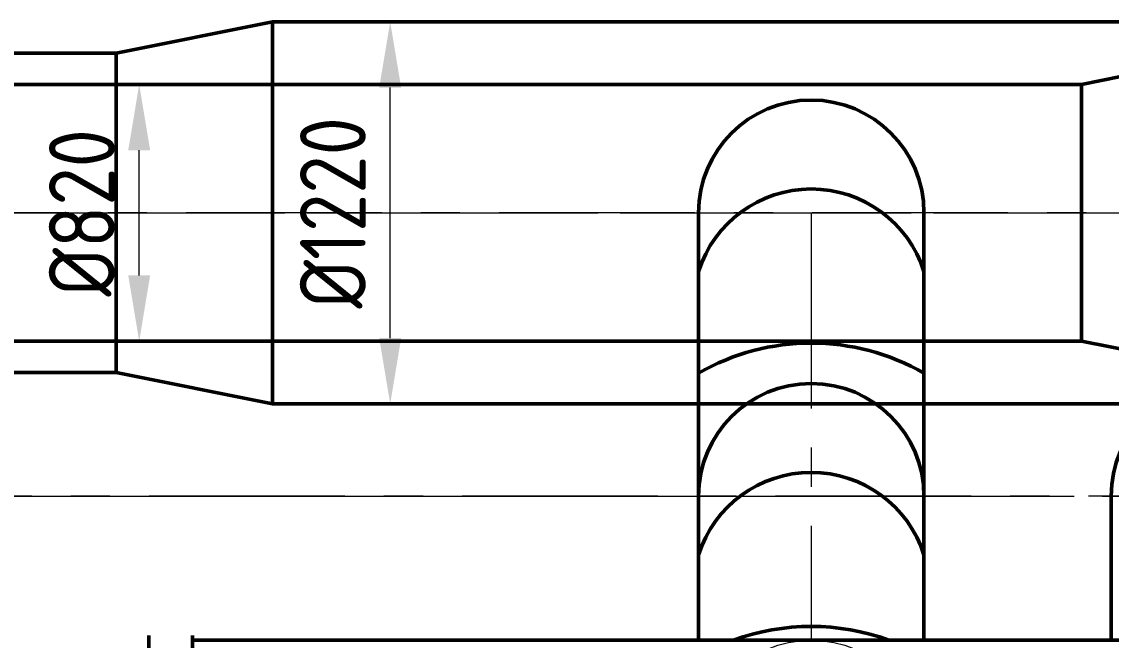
# Model space of a CAD drawing. Header units: millimetres. Extents: x 188205 to 604756, y -401673 to 15123.
# Drawn here: x 359863 to 363342, y -14000 to -12025 of the extents above; entities that cross this region are included whole.
import ezdxf

# ---------------------------------------------------------------- set-up
doc = ezdxf.new("R2010")
doc.units = ezdxf.units.MM
doc.header["$LTSCALE"] = 500
doc.linetypes.add('CENTER', pattern=[2, 1.25, -0.25, 0.25, -0.25])
doc.layers.add('air', color=7, linetype='Continuous', lineweight=50, true_color=0x77bec0)
for name, color, linetype, lineweight in [('gas', 2, 'Continuous', 50), ('gas-smoke', 6, 'Continuous', 50), ('WEN', 3, 'Continuous', 20), ('ZHONG', 1, 'CENTER', 20)]:
    doc.layers.add(name, color=color, linetype=linetype, lineweight=lineweight)
doc.styles.add('GB', font='gbenor.shx', dxfattribs={"bigfont": 'gbcbig.shx'})
doc.dimstyles.new('ISO-60', dxfattribs={"dimscale": 60, "dimtxt": 3.5, "dimasz": 3.5, "dimexe": 1.8, "dimexo": 1.25, "dimgap": 1.3, "dimtad": 1, "dimrnd": 1, "dimdsep": 46, "dimtxsty": 'GB', "dimcen": 0, "dimclrd": 3, "dimclre": 3, "dimclrt": 256, "dimadec": 0, "dimazin": 0, "dimtfac": 1, "dimtix": 1, "dimtmove": 0, "dimatfit": 3, "dimldrblk": 'DOTSMALL', "dimfxl": 0, "dimlwd": 20, "dimlwe": 20, "dimarcsym": 0})

# ---------------------------------------------------------------- blocks, each defined once
blk = doc.blocks.new('air-master-2')
at = {"layer": 'air'}
for p, q in [((6680, 410), (7180, 510)), ((500, 410), (6680, 410)), ((6680, -410), (6680, 410)), ((500, -410), (6680, -410)), ((6680, -410), (7180, -510))]:
    blk.add_line(p, q, dxfattribs=at)
at = {"layer": 'ZHONG'}
for p, q in [((26445.3, 0), (-6515.5, 0)), ((9327.5, -905), (-6515.5, -905))]:
    blk.add_line(p, q, dxfattribs=at)
blk = doc.blocks.new('air-waste-master-2')
at = {"layer": 'ZHONG'}
blk.add_line((-574.7, 820), (14388, 820), dxfattribs=at)
blk = doc.blocks.new('gas-master-2')
at = {"layer": 'gas'}
for p, q in [((1070, 510), (1570, 610)), ((1570, 610), (18820.5, 610)), ((1570, -610), (1570, 610)), ((1570, 610), (1570, -610)), ((-5330, 510), (1070, 510)), ((1070, 510), (1070, -510)), ((2930, 0), (2930, -1365)), ((3650, 0), (3650, -1365)), ((-5330, -510), (1070, -510)), ((1070, -510), (1570, -610)), ((1570, -610), (18820.5, -610)), ((1314.5, -1350), (1314.5, -2100)), ((1314.5, -1365), (6339.5, -1365))]:
    blk.add_line(p, q, dxfattribs=at)
for centre, radius, start, end in [((3290, 0), 360, 0, 180), ((3290, -301.7), 377.7, 17.588, 162.412), ((3290, -1136), 720, 60, 120), ((3290, -905), 360, 0, 180), ((3290, -1206.7), 377.7, 17.588, 162.412), ((3290, -2041), 720, 69.8597, 110.1403)]:
    blk.add_arc(centre, radius, start, end, dxfattribs=at)
at = {"layer": 'WEN'}
blk.add_circle((3290, -1725), 360, dxfattribs=at)
at = {"layer": 'ZHONG'}
for p, q in [((-11320, 0), (18820.5, 0)), ((-11015.7, 0), (19922.4, 0)), ((3290, 0), (3290, -1365)), ((-11320, -905), (4120.8, -905))]:
    blk.add_line(p, q, dxfattribs=at)
blk = doc.blocks.new('gas-waste-master-2')
at = {"layer": 'gas-smoke'}
for p, q in [((14183.5, 820), (14183.5, 360)), ((11110, 375), (11110, -375))]:
    blk.add_line(p, q, dxfattribs=at)
blk.add_arc((14543.5, 820), 360, 0, 180, dxfattribs=at)
at = {"layer": 'ZHONG'}
blk.add_line((189.8, 820), (16044.4, 820), dxfattribs=at)
blk = doc.blocks.new('*D330')
at = {"layer": 'Defpoints', "color": 0}
for p in [(360217.8, -12225.5), (360238, -12225.5), (360217.8, -13045.5)]:
    blk.add_point(p, dxfattribs=at)
at = {"layer": 'WEN', "color": 3, "lineweight": 20}
for p, q in [((360292.8, -12225.5), (360346, -12225.5)), ((360238, -12835.5), (360238, -12435.5)), ((360292.8, -13045.5), (360346, -13045.5))]:
    blk.add_line(p, q, dxfattribs=at)
at = {"layer": 'WEN', "color": 3}
for points in [[(360203, -12435.5), (360273, -12435.5), (360238, -12225.5)], [(360203, -12835.5), (360273, -12835.5), (360238, -13045.5)]]:
    blk.add_solid(points, dxfattribs=at)
at = {"layer": 'WEN', "insert": (360055, -12635.5), "char_height": 210, "attachment_point": 5, "rotation": 90, "style": 'GB'}
blk.add_mtext('%%c820', dxfattribs=at)
blk = doc.blocks.new('_DotSmall')
at = {"color": 0, "linetype": 'ByBlock', "const_width": 0.5}
blk.add_lwpolyline([(-0.0625, 0, 1), (0.0625, 0, 1)], format="xyb", close=True, dxfattribs=at)
blk = doc.blocks.new('*D331')
at = {"layer": 'Defpoints', "color": 0}
for p in [(361039.6, -12025.5), (361099.5, -12025.5), (361003.1, -13245.5)]:
    blk.add_point(p, dxfattribs=at)
at = {"layer": 'WEN', "color": 3, "lineweight": 20}
for p, q in [((361024.5, -12025.5), (360931.6, -12025.5)), ((361039.6, -13035.5), (361039.6, -12235.5)), ((361078.1, -13245.5), (361147.6, -13245.5))]:
    blk.add_line(p, q, dxfattribs=at)
at = {"layer": 'WEN', "color": 3}
for points in [[(361004.6, -12235.5), (361074.6, -12235.5), (361039.6, -12025.5)], [(361004.6, -13035.5), (361074.6, -13035.5), (361039.6, -13245.5)]]:
    blk.add_solid(points, dxfattribs=at)
at = {"layer": 'WEN', "insert": (360856.6, -12635.5), "char_height": 210, "attachment_point": 5, "rotation": 90, "style": 'GB'}
blk.add_mtext('%%c1220', dxfattribs=at)

msp = doc.modelspace()

# ---------------------------------------------------------------- block references
at = {"layer": 'WEN'}
for name, p in [('air-master-2', (356567.216, -12635.474)), ('gas-master-2', (359094.204, -12635.474)), ('air-waste-master-2', (352138.216, -14360.474)), ('gas-waste-master-2', (349158.714, -14360.474))]:
    msp.add_blockref(name, p, dxfattribs=at)

# ---------------------------------------------------------------- dimensions: what is measured, and where the dimension line sits
for base, p1, p2, picture, middle in [((361039.569, -12025.474), (361003.067, -13245.474), (361099.546, -12025.474), '*D331', (360856.569, -12635.474)), ((360237.985, -12225.474), (360217.845, -13045.474), (360217.845, -12225.474), '*D330', (360054.985, -12635.474))]:
    dim = msp.add_linear_dim(base=base, p1=p1, p2=p2, angle=90, dimstyle='ISO-60', override={"dimpost": '%%c<>'}, dxfattribs=at)
    dim.commit()
    dim.dimension.update_dxf_attribs({"geometry": picture, "text_midpoint": middle})

doc.saveas('drawing.dxf')
